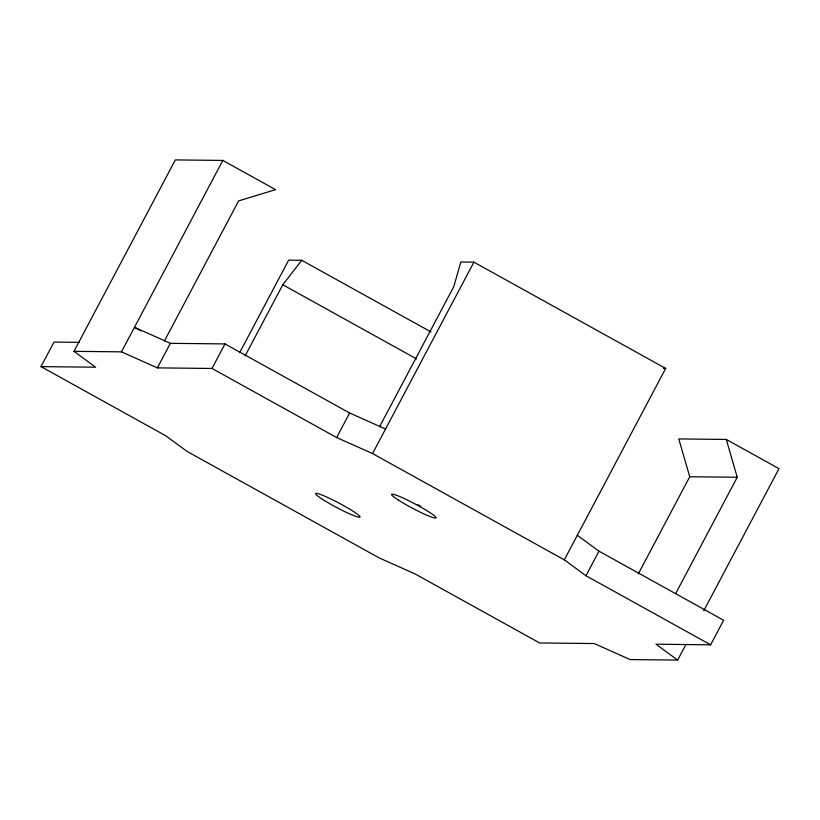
<?xml version="1.0" encoding="UTF-8"?>
<svg xmlns="http://www.w3.org/2000/svg" width="820" height="820" viewBox="0 0 820 820"><rect width="100%" height="100%" fill="white"/><g stroke="black" fill="none" stroke-linecap="round" stroke-linejoin="round"><path stroke-width="1.23" d="M685.92 644.469L677.648 660.079L630.149 659.577L594.254 643.556L539.632 642.962L414.981 573.877L379.086 557.856L187.298 451.564L165.66 435.707L41 366.612L53.997 342.073L79.396 342.35M41 366.612L95.622 367.206L73.984 351.339L175.337 159.921L222.825 160.423L275.571 189.656L238.599 200.91L164.43 340.987M73.984 351.339L121.473 351.852L222.825 160.423M121.473 351.852L157.368 367.872L170.365 343.324L224.987 343.918L349.648 413.003L385.533 429.024M157.368 367.872L211.99 368.457L224.987 343.918M239.696 352.61L288.65 260.145L301.719 260.288L431.053 331.967M245.098 355.931L282.787 284.765L301.719 260.288M211.99 368.457L336.651 437.542L349.648 413.003M379.609 426.687L453.778 286.611L460.83 262L473.898 262.144L665.676 368.436L564.324 559.855L585.972 575.722L710.632 644.807L723.619 620.268L598.959 551.173L577.321 535.306M336.651 437.542L372.546 453.562L473.898 262.144M585.972 575.722L598.959 551.173M638.298 573.897L689.743 476.748L678.765 438.925L726.264 439.438L779 468.661L703.775 610.736M675.629 593.618L737.241 477.26L726.264 439.438M663.308 368.405L665.676 368.436M689.743 476.748L737.241 477.26M710.632 644.807L656.01 644.212L677.648 660.079M170.365 343.324L134.47 327.303L141.112 330.983M282.787 284.765L416.591 358.924M372.546 453.562L564.324 559.855M420.691 506.217A25.112 2.491 27.9 0 1 417.8 504.751M322.404 499.277A25.112 2.491 27.9 0 0 359.396 517.256A25.112 2.491 27.9 0 0 331.659 499.37A25.112 2.491 27.9 0 0 322.404 499.277M398.397 500.087A25.112 2.491 27.9 0 0 435.389 518.076A25.112 2.491 27.9 0 0 407.653 500.19A25.112 2.491 27.9 0 0 398.397 500.087"/></g></svg>
